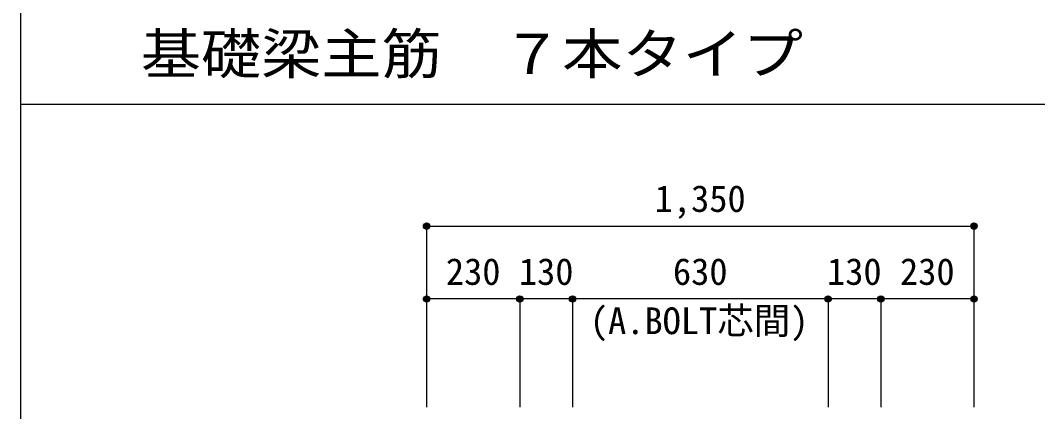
# Model space of a CAD drawing. Units: millimetres at full size, sheet at 1:30. Extents: x -5973 to 5954, y -4195 to 4201.
# Drawn here: x -5973 to -3464, y -981 to -15 of the extents above; entities that cross this region are included whole.
import ezdxf
from ezdxf.enums import TextEntityAlignment as Align

# ---------------------------------------------------------------- set-up
doc = ezdxf.new("R2010")
doc.units = ezdxf.units.MM
doc.header["$LTSCALE"] = 30
doc.header["$PDMODE"] = 32
doc.header["$PDSIZE"] = 15
for name, color, linetype in [('0-D_寸法', 4, 'Continuous'), ('6-7_文字', 7, 'Continuous'), ('F-0_枠', 6, 'Continuous')]:
    doc.layers.add(name, color=color, linetype=linetype)
doc.styles.add('ＭＳ ゴシック', font='')
doc.styles.get('ＭＳ ゴシック').set_extended_font_data('MS Gothic')

msp = doc.modelspace()

# ---------------------------------------------------------------- linework, layer by layer
at = {"layer": '0-D_寸法'}
for p, q in [((-4970.8, -522.85), (-3620.8, -522.85)), ((-4970.8, -522.85), (-4970.8, -702.85)), ((-3620.8, -522.85), (-3620.8, -702.85)), ((-4740.8, -702.85), (-4970.8, -702.85)), ((-4970.8, -702.85), (-4970.8, -969.89)), ((-4610.8, -702.85), (-4740.8, -702.85)), ((-4740.8, -702.85), (-4740.8, -969.89)), ((-3980.8, -702.85), (-4610.8, -702.85)), ((-4610.8, -702.85), (-4610.8, -969.89)), ((-3850.8, -702.85), (-3980.8, -702.85)), ((-3980.8, -702.85), (-3980.8, -969.89)), ((-3620.8, -702.85), (-3850.8, -702.85)), ((-3850.8, -702.85), (-3850.8, -969.89)), ((-3620.8, -702.85), (-3620.8, -969.89))]:
    msp.add_line(p, q, dxfattribs=at)
for centre, radius in [((-4970.8, -522.85), 8), ((-4970.8, -522.85), 7.2), ((-4970.8, -522.85), 6.4), ((-4970.8, -522.85), 5.6), ((-4970.8, -522.85), 4.8), ((-4970.8, -522.85), 4), ((-4970.8, -522.85), 3.2), ((-4970.8, -522.85), 2.4), ((-4970.8, -522.85), 1.6), ((-4970.8, -522.85), 0.8), ((-3620.8, -522.85), 8), ((-3620.8, -522.85), 7.2), ((-3620.8, -522.85), 6.4), ((-3620.8, -522.85), 5.6), ((-3620.8, -522.85), 4.8), ((-3620.8, -522.85), 4), ((-3620.8, -522.85), 3.2), ((-3620.8, -522.85), 2.4), ((-3620.8, -522.85), 1.6), ((-3620.8, -522.85), 0.8), ((-4970.8, -702.85), 8), ((-4970.8, -702.85), 7.2), ((-4970.8, -702.85), 6.4), ((-4970.8, -702.85), 5.6), ((-4970.8, -702.85), 4.8), ((-4970.8, -702.85), 4), ((-4970.8, -702.85), 3.2), ((-4970.8, -702.85), 2.4), ((-4970.8, -702.85), 1.6), ((-4970.8, -702.85), 0.8), ((-4740.8, -702.85), 8), ((-4740.8, -702.85), 7.2), ((-4740.8, -702.85), 6.4), ((-4740.8, -702.85), 5.6), ((-4740.8, -702.85), 4.8), ((-4740.8, -702.85), 4), ((-4740.8, -702.85), 3.2), ((-4740.8, -702.85), 2.4), ((-4740.8, -702.85), 1.6), ((-4740.8, -702.85), 0.8), ((-4610.8, -702.85), 8), ((-4610.8, -702.85), 7.2), ((-4610.8, -702.85), 6.4), ((-4610.8, -702.85), 5.6), ((-4610.8, -702.85), 4.8), ((-4610.8, -702.85), 4), ((-4610.8, -702.85), 3.2), ((-4610.8, -702.85), 2.4), ((-4610.8, -702.85), 1.6), ((-4610.8, -702.85), 0.8), ((-3980.8, -702.85), 8), ((-3980.8, -702.85), 7.2), ((-3980.8, -702.85), 6.4), ((-3980.8, -702.85), 5.6), ((-3980.8, -702.85), 4.8), ((-3980.8, -702.85), 4), ((-3980.8, -702.85), 3.2), ((-3980.8, -702.85), 2.4), ((-3980.8, -702.85), 1.6), ((-3980.8, -702.85), 0.8), ((-3850.8, -702.85), 8), ((-3850.8, -702.85), 7.2), ((-3850.8, -702.85), 6.4), ((-3850.8, -702.85), 5.6), ((-3850.8, -702.85), 4.8), ((-3850.8, -702.85), 4), ((-3850.8, -702.85), 3.2), ((-3850.8, -702.85), 2.4), ((-3850.8, -702.85), 1.6), ((-3850.8, -702.85), 0.8), ((-3620.8, -702.85), 8), ((-3620.8, -702.85), 7.2), ((-3620.8, -702.85), 6.4), ((-3620.8, -702.85), 5.6), ((-3620.8, -702.85), 4.8), ((-3620.8, -702.85), 4), ((-3620.8, -702.85), 3.2), ((-3620.8, -702.85), 2.4), ((-3620.8, -702.85), 1.6), ((-3620.8, -702.85), 0.8)]:
    msp.add_circle(centre, radius, dxfattribs=at)
at = {"layer": '0-D_寸法', "color": 7}
for p in [(-4970.8, -522.85), (-4970.8, -522.85), (-3620.8, -522.85), (-4970.8, -702.85), (-4970.8, -702.85), (-4740.8, -702.85), (-4740.8, -702.85), (-4610.8, -702.85), (-4610.8, -702.85), (-3980.8, -702.85), (-3980.8, -702.85), (-3850.8, -702.85), (-3850.8, -702.85), (-3620.8, -702.85), (-3620.8, -702.85)]:
    msp.add_point(p, dxfattribs=at)
at = {"layer": 'F-0_枠'}
msp.add_line((-5972.88, 4201.15), (-5972.88, -4195.24), dxfattribs=at)
at = {"layer": 'F-0_枠', "color": 2}
msp.add_line((-5972.88, -222.05), (3723.6, -222.05), dxfattribs=at)

# ---------------------------------------------------------------- texts
at = {"layer": '0-D_寸法', "style": 'ＭＳ ゴシック'}
for s, p in [('1,350', (-4408.3, -507.85)), ('230', (-4923.3, -687.85)), ('130', (-4743.3, -687.85)), ('630', (-4363.3, -687.85)), ('130', (-3983.3, -687.85)), ('230', (-3803.3, -687.85)), ('(A.BOLT芯間)', (-4568.17, -809.4))]:
    msp.add_text(s, height=65.98, dxfattribs=at).set_placement(p, align=Align.BOTTOM_LEFT)
at = {"layer": '6-7_文字', "color": 2, "style": 'ＭＳ ゴシック', "width": 1.1}
msp.add_text('\u3000\u3000基礎梁主筋\u3000７本タイプ', height=98.97, dxfattribs=at).set_placement((-5972.88, -177.05), align=Align.BOTTOM_LEFT)

doc.saveas('drawing.dxf')
